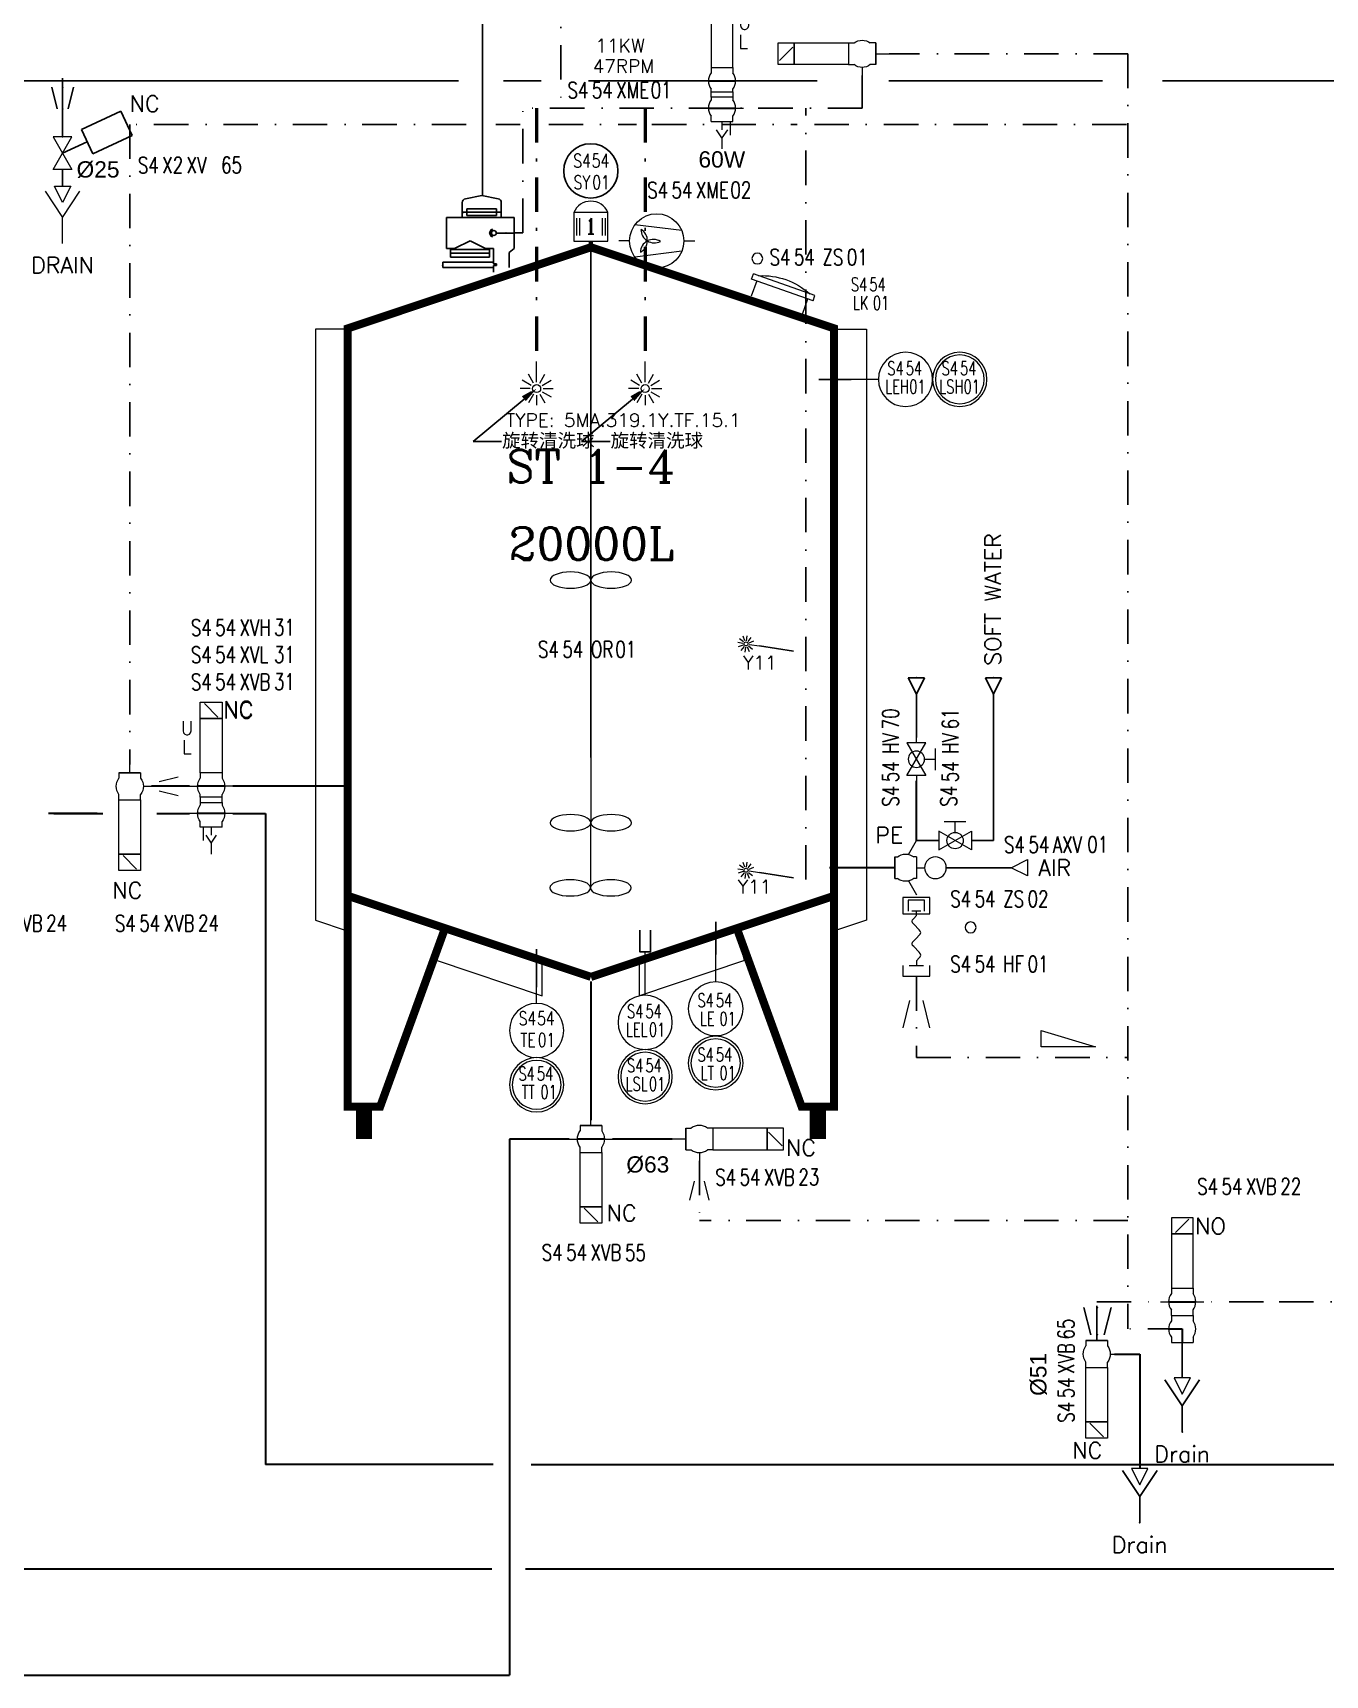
# Model space of a CAD drawing. Header units: inches. Extents: x 17763 to 19852, y 23674 to 24794.
# Drawn here: x 18535.3 to 18773.5, y 24327.7 to 24630.4 of the extents above; entities that cross this region are included whole.
import ezdxf
from ezdxf import colors
from ezdxf.entities.mleader import LeaderData, LeaderLine
from ezdxf.enums import TextEntityAlignment as Align
from ezdxf.math import Vec2, Vec3

# ---------------------------------------------------------------- set-up
doc = ezdxf.new("R2010")
doc.units = ezdxf.units.IN
doc.header["$MEASUREMENT"] = 0
doc.linetypes.add('DASHDOT2', pattern=[12.7, 6.35, -3.175, 0, -3.175])
for name, color, linetype, lineweight in [('15 Pipe Drain', 32, 'Continuous', 30), ('17 Pipe CIP', 4, 'DASHDOT2', 50), ('19 Pipe Process', 30, 'Continuous', 30), ('31 Equipment', 7, 'Continuous', 9), ('33 Instruments Labels', 7, 'Continuous', 9), ('43 TXT English', 7, 'Continuous', 9), ('44 TXT French', 7, 'Continuous', 9)]:
    doc.layers.add(name, color=color, linetype=linetype, lineweight=lineweight)
for name, color, linetype in [('CUVERIE', 7, 'Continuous'), ('DIAMETRE', 7, 'Continuous'), ('MATERIEL-DIVERS', 7, 'Continuous'), ('POMPES-PROCESS', 7, 'Continuous'), ('REPERES', 7, 'Continuous'), ('techn-data', 7, 'Continuous'), ('TEXTE', 7, 'Continuous'), ('TEXTES', 7, 'Continuous'), ('TUYAUTERIE-AIR INSTRUMENT', 3, 'Continuous'), ('TUYAUTERIE-EAU', 5, 'Continuous'), ('TUYAUTERIE-EGOUT', 32, 'Continuous'), ('TUYAUTERIE-GAZ', 3, 'Continuous'), ('TUYAUTERIE-NEP', 4, 'DASHDOT2'), ('TUYAUTERIE-VAPEUR', 6, 'Continuous'), ('TXT_FR', 7, 'Continuous'), ('VANNES', 7, 'Continuous')]:
    doc.layers.add(name, color=color, linetype=linetype)
doc.layers.get('REPERES').off()
doc.styles.add('ROMANC', font='romanc')
doc.styles.add('ROMANS', font='ROMANS.SHX')
doc.styles.add('ROMANT', font='romant')
doc.styles.get("Standard").update_dxf_attribs({"font": 'arial.ttf'})

# ---------------------------------------------------------------- blocks, each defined once
blk = doc.blocks.new('EGOUT')
at = {"color": 7}
for p, q in [((-3.2, 9.61), (0, 4.81)), ((0, 4.81), (3.2, 9.61)), ((0, 4.81), (0, 0))]:
    blk.add_line(p, q, dxfattribs=at)
at = {"color": 7, "extrusion": (0, -1, 0)}
blk.add_point((0, 0), dxfattribs=at)
at = {"layer": 'POMPES-PROCESS', "style": 'ROMANS'}
blk.add_attdef('EGOUT', text='', height=3, dxfattribs=at).set_placement((0, -4), align=Align.MIDDLE)
blk = doc.blocks.new('APV-VLV-SSEAT-SW44-4')
at = {"layer": '31 Equipment', "ltscale": 38}
for p, q in [((1.25, 20.25), (-1.25, 17.75)), ((-2, 7.5), (-2, 6.5)), ((2, 7.5), (2, 6.5)), ((-4, 5), (-2.5, 5)), ((-2, 2.5), (-2, 3.5)), ((2, 2.5), (2, 3.5)), ((-2.5, 0), (-4, 0)), ((-2, 2.5), (2, 2.5)), ((-2, 2.5), (-2, 1.5)), ((2, 2.5), (2, 1.5)), ((-2, -1.5), (-2, -2.5)), ((-2, -2.5), (2, -2.5)), ((0, -2.5), (0, -5)), ((2, -1.5), (2, -2.5))]:
    blk.add_line(p, q, dxfattribs=at)
at = {"layer": '31 Equipment', "lineweight": 30}
for p, q in [((-2.5, 5), (2.5, 5)), ((-2.5, 0), (0, 0)), ((0, 0), (0, -2.5))]:
    blk.add_line(p, q, dxfattribs=at)
at = {"layer": '31 Equipment'}
blk.add_line((2.5, 5), (4, 5), dxfattribs=at)
at = {"layer": '31 Equipment', "ltscale": 38}
for points in [[(-2, 17.5), (2, 17.5), (2, 20.5), (-2, 20.5)], [(-2, 7.5), (2, 7.5), (2, 17.5), (-2, 17.5)]]:
    blk.add_lwpolyline(points, close=True, dxfattribs=at)
for centre, start, end in [((0, 5), 143.1301, 216.8699), ((0, 5), 323.1301, 36.8699), ((0, 0), 143.1301, 216.8699), ((0, 0), 323.1301, 36.8699)]:
    blk.add_arc(centre, 2.5, start, end, dxfattribs=at)
blk = doc.blocks.new('APV-SIGN-ARW-FLOW-1')
at = {"layer": '31 Equipment'}
for p, q in [((-1.5, -1.5), (-1.5, 1.5)), ((-1.5, 1.5), (1.5, 0)), ((1.5, 0), (-1.5, -1.5))]:
    blk.add_line(p, q, dxfattribs=at)
blk = doc.blocks.new('APV-TNK-GEN-11')
at = {"layer": '31 Equipment', "color": 7}
for points, const_width in [([(-14.94, 21.58), (-21.58, 3.32), (-24.9, 3.32), (-24.9, 83), (0, 91.3), (24.9, 83), (24.9, 3.32), (21.58, 3.32), (14.94, 21.58)], 0.83), ([(-24.9, 24.9), (0, 16.6)], 0.83), ([(24.9, 24.9), (0, 16.6)], 0.83), ([(-23.24, 3.32), (-23.24, 0)], 1.66), ([(23.24, 3.32), (23.24, 0)], 1.66)]:
    blk.add_lwpolyline(points, dxfattribs=dict(at, const_width=const_width))
at = {"layer": '31 Equipment', "ltscale": 38}
blk.add_point((0, 16), dxfattribs=at)
blk = doc.blocks.new('APV-TNK-INSULAT-12')
at = {"layer": '31 Equipment', "color": 7}
for p, q in [((-24.95, 67), (-28.22, 67)), ((-28.22, 67), (-28.22, 6.51)), ((24.95, 67), (28.22, 67)), ((28.22, 67), (28.22, 6.51)), ((-28.22, 6.51), (-24.95, 5.42)), ((28.22, 6.51), (24.95, 5.42)), ((-15.74, 2.35), (-4.98, -1.24)), ((-4.98, -1.24), (-4.98, 2.26)), ((15.74, 2.35), (4.98, -1.24)), ((4.98, -1.24), (4.98, 2.26))]:
    blk.add_line(p, q, dxfattribs=at)
at = {"layer": '31 Equipment'}
for p, q in [((-24.95, 5.42), (-24.95, 67)), ((24.95, 5.42), (24.95, 67)), ((-15.74, 2.35), (-14.94, 5.58)), ((-14.94, 5.58), (-4.98, 2.26)), ((14.94, 5.58), (4.98, 2.26)), ((15.74, 2.35), (14.94, 5.58))]:
    blk.add_line(p, q, dxfattribs=at)
at = {"layer": '31 Equipment', "ltscale": 38}
blk.add_point((0, 0), dxfattribs=at)
blk = doc.blocks.new('APV-INS-M-L-LE2')
at = {"layer": '31 Equipment', "color": 7}
blk.add_line((5, 0), (13, 0), dxfattribs=at)
at = {"layer": '31 Equipment', "lineweight": 25}
blk.add_lwpolyline([(17, 1), (13, 1), (13, 0), (13, -1), (17, -1)], dxfattribs=at)
at = {"layer": '31 Equipment', "color": 7}
blk.add_circle((0, 0), 5, dxfattribs=at)
at = {"layer": '33 Instruments Labels', "style": 'ROMANS', "width": 0.8}
blk.add_attdef('LE?', text='', height=3, dxfattribs=at).set_placement((0, 0), align=Align.MIDDLE)
blk = doc.blocks.new('APV-INS-F-L-LS')
at = {"layer": '31 Equipment'}
for radius in [5, 4.5]:
    blk.add_circle((0, 0), radius, dxfattribs=at)
at = {"layer": '33 Instruments Labels', "style": 'ROMANS', "width": 0.8}
blk.add_attdef('LS?', text='', height=3, dxfattribs=at).set_placement((0, 0), align=Align.MIDDLE)
blk = doc.blocks.new('APV-INS-M-L-TE')
at = {"layer": '31 Equipment', "color": 7}
blk.add_line((0, -5), (0, -10), dxfattribs=at)
blk.add_circle((0, 0), 5, dxfattribs=at)
at = {"layer": '33 Instruments Labels', "style": 'ROMANS', "width": 0.8, "flags": 8}
blk.add_attdef('TE', text='', height=3, dxfattribs=at).set_placement((0, 0), align=Align.MIDDLE)
blk = doc.blocks.new('APV-INS-F-L-TT')
at = {"layer": '31 Equipment'}
for radius in [5, 4.5]:
    blk.add_circle((0, 0), radius, dxfattribs=at)
blk = doc.blocks.new('APV-TNK-ACC-MOT-1')
at = {"layer": '31 Equipment', "color": 7}
for p, q in [((3.15, 6.4), (-3.15, 6.4)), ((-3.15, 6.4), (-3.15, 1.15)), ((3.15, 1.15), (3.15, 6.4)), ((-2.64, 5.35), (-2.64, 2.2)), ((-2.1, 5.35), (-2.1, 2.2)), ((2.1, 5.35), (2.1, 2.2)), ((2.66, 5.35), (2.66, 2.2)), ((-3.15, 1.15), (3.15, 1.15))]:
    blk.add_line(p, q, dxfattribs=at)
blk.add_arc((0, 5.09), 3.41, 22.6199, 157.3801, dxfattribs=at)
at = {"layer": '31 Equipment', "ltscale": 38}
blk.add_point((0, 0), dxfattribs=at)
at = {"layer": '31 Equipment', "color": 7}
blk.add_trace([(-0.39, 0), (0.39, 0), (-0.39, 1.15), (0.39, 1.15)], dxfattribs=at)
at = {"layer": '31 Equipment', "style": 'ROMANT', "width": 0.8}
blk.add_text('1', height=3, dxfattribs=at).set_placement((0, 3.89), align=Align.MIDDLE)
blk = doc.blocks.new('APV-TNK-ACC-MANHOLE-1')
at = {"layer": '31 Equipment'}
for p, q in [((-6, 3), (-6, 4)), ((-6, 4), (6, 4)), ((6, 3), (6, 4)), ((-6, 3), (6, 3)), ((-5, 0), (-5, 3)), ((5, 3), (5, 0))]:
    blk.add_line(p, q, dxfattribs=at)
blk.add_arc((0, -8), 13, 67.3801, 112.6199, dxfattribs=at)
blk = doc.blocks.new('APV-INS-POS-GEN-1')
at = {"layer": '31 Equipment', "color": 5}
blk.add_circle((0, 0), 1, dxfattribs=at)
blk = doc.blocks.new('APV-FTG-CONX-QUICK-1')
at = {"layer": '31 Equipment'}
for p, q in [((-0.5, 2.5), (2.5, 2.5)), ((-0.5, -2.5), (-0.5, 2.5)), ((0, 1.5), (2, 1.5)), ((0, 0.83), (0, -0.83)), ((2, 1.5), (2, -1.5)), ((2.5, 2.5), (2.5, -2.5)), ((2.5, -2.5), (-0.5, -2.5)), ((0, -0.83), (0, -0.83)), ((2, -1.5), (0, -1.5))]:
    blk.add_line(p, q, dxfattribs=at)
blk = doc.blocks.new('APV-FTG-CONX-HOSE-1')
at = {"layer": '31 Equipment'}
for p, q in [((-4.17, 0), (-5, 0)), ((4.17, 0), (5, 0))]:
    blk.add_line(p, q, dxfattribs=at)
for points in [[(-4.17, 0), (-3.63, 0.5), (-3.42, 0.71), (-3.13, 0.79), (-2.83, 0.71), (-2.58, 0.5), (-1.54, -0.5), (-1.33, -0.71), (-1.04, -0.79), (-0.75, -0.71), (-0.5, -0.5), (0, 0)], [(0, 0), (0.54, 0.5), (0.75, 0.71), (1.04, 0.79), (1.33, 0.71), (1.58, 0.5), (2.62, -0.5), (2.83, -0.71), (3.12, -0.79), (3.42, -0.71), (3.67, -0.5), (4.17, 0)]]:
    blk.add_lwpolyline(points, dxfattribs=at)
blk = doc.blocks.new('APV-FTG-CONX-SCREWED-1')
at = {"layer": '31 Equipment'}
for p, q in [((0, 2.5), (2, 2.5)), ((0, 1.33), (0, -1.33)), ((2, 2.5), (2, -2.5)), ((0, -1.33), (0, -1.33)), ((2, -2.5), (0, -2.5))]:
    blk.add_line(p, q, dxfattribs=at)
blk = doc.blocks.new('APV-FCE-GEN-REDCON-1')
at = {"layer": '31 Equipment', "color": 7}
for p, q in [((-2.5, 2.5), (2.5, 1.25)), ((2.5, 1.25), (2.5, 1.25)), ((2.5, -1.25), (-2.5, -2.5))]:
    blk.add_line(p, q, dxfattribs=at)
blk = doc.blocks.new('APV-SIGN-FLOW-SLOPE-1')
at = {"layer": '31 Equipment'}
blk.add_lwpolyline([(-5, 2), (5, 2), (5, 5), (-5, 2)], dxfattribs=at)
at = {"layer": '31 Equipment', "style": 'ROMANS'}
blk.add_attdef('%', text='', height=2, rotation=16.6992, dxfattribs=at).set_placement((-0.64, 4.87), align=Align.MIDDLE)
blk = doc.blocks.new('SPB')
at = {"color": 7}
for p, q in [((0, -6), (0, 0)), ((-2.598, -9), (-1.302, -8.25)), ((-2.124, -9.624), (-1.062, -8.562)), ((-1.5, -10.098), (-0.75, -8.802)), ((-0.774, -10.398), (-0.39, -8.952)), ((0, -10.5), (0, -9)), ((0.774, -10.398), (0.39, -8.952)), ((1.5, -10.098), (0.75, -8.802)), ((2.124, -9.624), (1.062, -8.562)), ((2.598, -9), (1.302, -8.25))]:
    blk.add_line(p, q, dxfattribs=at)
blk.add_circle((0, -7.5), 1.5, dxfattribs=at)
at = {"color": 7, "extrusion": (0, 1, 0)}
blk.add_point((0, 0), dxfattribs=at)
blk = doc.blocks.new('GOAVEC')
at = {"layer": 'MATERIEL-DIVERS'}
for p, q in [((0, 8.4), (0, 10.68)), ((0.48, 11.27), (3, 11.77)), ((3, 11.77), (5.52, 11.27)), ((6, 10.68), (6, 8.4)), ((-2, 8.4), (8.4, 8.4)), ((-2, 3.6), (-2, 8.4)), ((0, 9.21), (6, 9.21)), ((5.28, 9.71), (0.72, 9.71)), ((0.72, 9.71), (0.72, 8.7)), ((0.72, 8.7), (5.28, 8.7)), ((5.28, 8.7), (5.28, 9.71)), ((8.4, 8.4), (8.4, 3.6)), ((-0.74, 6), (-2.03, 6)), ((-1.2, 3), (-2, 3.6)), ((-1.2, 0.7), (-1.2, 3)), ((2.26, 3.6), (1.2, 3.6)), ((1.2, 3.6), (1.2, 1.27)), ((1.8, 3.49), (1.8, 2.29)), ((7.8, 3.49), (1.8, 3.49)), ((1.8, 2.89), (7.8, 2.89)), ((4.8, 4.8), (2.53, 3.66)), ((7.07, 3.66), (4.8, 4.8)), ((8.4, 3.6), (7.34, 3.6)), ((7.8, 2.29), (7.8, 3.49)), ((0.76, 1.27), (0.76, 1.01)), ((1.2, 1.27), (0.76, 1.27)), ((0.76, 1.01), (1.2, 1.01)), ((9, 1.52), (1.19, 1.52)), ((1.19, 1.01), (1.19, 0.72)), ((1.19, 0.72), (9, 0.72)), ((1.2, 1.01), (1.2, 0)), ((1.8, 2.29), (7.8, 2.29)), ((9, 0.72), (9, 1.52))]:
    blk.add_line(p, q, dxfattribs=at)
for centre, start, end in [((0.6, 10.68), 101.3099, 180), ((5.4, 10.68), 0, 78.6901), ((2.26, 4.2), 270, 296.5651), ((7.34, 4.2), 243.4349, 270)]:
    blk.add_arc(centre, 0.6, start, end, dxfattribs=at)
at = {"layer": 'MATERIEL-DIVERS', "color": 7, "extrusion": (1, 0, 0)}
for p in [(6, 9), (9, 1)]:
    blk.add_point(p, dxfattribs=at)
at = {"layer": 'MATERIEL-DIVERS', "color": 2}
for p in [(6, 9), (-2, 6), (9, 1)]:
    blk.add_point(p, dxfattribs=at)
at = {"layer": 'MATERIEL-DIVERS', "color": 7, "extrusion": (-1, 0, 0)}
blk.add_point((-2, 6), dxfattribs=at)
at = {"layer": 'MATERIEL-DIVERS', "xscale": 0.2499010929244832, "yscale": 0.2499010929244832, "zscale": 0.2499010929244832, "rotation": 90}
blk.add_blockref('SPB', (-0.74, 6), dxfattribs=at)
blk = doc.blocks.new('INSTR-M-L-SY')
at = {"layer": 'MATERIEL-DIVERS', "color": 7}
blk.add_circle((0, 0), 5, dxfattribs=at)
blk = doc.blocks.new('APV-VLV-SSEAT-SW42-3')
at = {"layer": '31 Equipment', "ltscale": 38}
for p, q in [((1.25, 15.25), (-1.25, 12.75)), ((-2, 2.5), (-2, 1.5)), ((2, 2.5), (2, 1.5)), ((-2, -2.5), (-2, -1.5)), ((2, -2.5), (-2, -2.5)), ((-2, -2.5), (2, -2.5)), ((0, -2.5), (0, -5)), ((2, -2.5), (2, -1.5))]:
    blk.add_line(p, q, dxfattribs=at)
at = {"layer": '31 Equipment'}
for p, q in [((-4, 0), (-2.5, 0)), ((2.5, 0), (4, 0))]:
    blk.add_line(p, q, dxfattribs=at)
at = {"layer": '31 Equipment', "lineweight": 30}
blk.add_line((2.5, 0), (-2.5, 0), dxfattribs=at)
at = {"layer": '31 Equipment', "ltscale": 38}
for points in [[(-2, 12.5), (2, 12.5), (2, 15.5), (-2, 15.5)], [(-2, 2.5), (2, 2.5), (2, 12.5), (-2, 12.5)]]:
    blk.add_lwpolyline(points, close=True, dxfattribs=at)
for start, end in [(143.1301, 216.8699), (323.1301, 36.8699)]:
    blk.add_arc((0, 0), 2.5, start, end, dxfattribs=at)
blk = doc.blocks.new('APV-VLV-SSEAT-SW41-3')
at = {"layer": '31 Equipment', "ltscale": 38}
for p, q in [((1.25, 15.25), (-1.25, 12.75)), ((-2, 2.5), (-2, 1.5)), ((2, 2.5), (2, 1.5)), ((2.5, 0), (4, 0)), ((-2, -2.5), (-2, -1.5)), ((2, -2.5), (-2, -2.5)), ((-2, -2.5), (2, -2.5)), ((0, -2.5), (0, -5)), ((2, -2.5), (2, -1.5))]:
    blk.add_line(p, q, dxfattribs=at)
for points in [[(-2, 12.5), (2, 12.5), (2, 15.5), (-2, 15.5)], [(-2, 2.5), (2, 2.5), (2, 12.5), (-2, 12.5)]]:
    blk.add_lwpolyline(points, close=True, dxfattribs=at)
for start, end in [(143.1301, 216.8699), (323.1301, 36.8699)]:
    blk.add_arc((0, 0), 2.5, start, end, dxfattribs=at)
blk = doc.blocks.new('APV-VLV-SAMPL-PRD20-2')
at = {"layer": '31 Equipment', "ltscale": 38}
for p, q in [((-2.54, 2.44), (-4, 5)), ((-4, 0), (-5.5, 0)), ((-4, 2), (-3.5, 2)), ((-4, 2), (-4, -2)), ((0, 2), (-0.5, 2)), ((0, 2), (0, -2)), ((0, -2), (0, 2)), ((-4, -2), (-3.5, -2)), ((-2.54, -2.44), (-4, -5)), ((0, -2), (-0.5, -2))]:
    blk.add_line(p, q, dxfattribs=at)
at = {"layer": '31 Equipment'}
blk.add_circle((-7.5, 0), 2, dxfattribs=at)
at = {"layer": '31 Equipment', "ltscale": 38}
for start, end in [(53.1301, 126.8699), (233.1301, 306.8699)]:
    blk.add_arc((-2, 0), 2.5, start, end, dxfattribs=at)
blk = doc.blocks.new('FLE23-A')
at = {"color": 7}
for p, q in [((0, 1.5), (-3, 0)), ((-3, 0), (0, -1.5)), ((0, -1.5), (0, 1.5))]:
    blk.add_line(p, q, dxfattribs=at)
at = {"layer": 'MATERIEL-DIVERS', "color": 7, "extrusion": (-1, 0, 0)}
blk.add_point((-3, 0), dxfattribs=at)
at = {"layer": 'MATERIEL-DIVERS', "color": 2}
for p in [(-3, 0), (0, 0)]:
    blk.add_point(p, dxfattribs=at)
at = {"layer": 'MATERIEL-DIVERS', "color": 7, "extrusion": (1, 0, 0)}
blk.add_point((0, 0), dxfattribs=at)
blk = doc.blocks.new('APV-VLVM-BALL-KHV+MF-1')
at = {"layer": '31 Equipment'}
for p, q in [((-2, 3.5), (2, 3.5)), ((0, 1.5), (0, 3.5)), ((-3, 1.734), (-3, -1.734)), ((-3, -1.734), (3, 1.734)), ((3, -1.734), (-3, 1.734)), ((3, 1.734), (3, -1.734))]:
    blk.add_line(p, q, dxfattribs=at)
at = {"layer": '31 Equipment', "ltscale": 38}
for p, q in [((-3, 0), (-4, 0)), ((3, 0), (4, 0))]:
    blk.add_line(p, q, dxfattribs=at)
at = {"layer": '31 Equipment'}
blk.add_circle((0, 0), 1.5, dxfattribs=at)
blk = doc.blocks.new('APV-VLV-DSEAT-DA34-3')
at = {"layer": '31 Equipment', "ltscale": 38}
for p, q in [((1.25, 20.25), (-1.25, 17.75)), ((-2, 7.5), (-2, 6.5)), ((2, 7.5), (2, 6.5)), ((-4, 5), (-2.5, 5)), ((-2, 3), (-2, 3.5)), ((2, 3), (2, 3.5)), ((4, 5), (2.5, 5)), ((-2, 2), (-2, 1.5)), ((2, 2), (2, 1.5)), ((-4, 0), (-2.5, 0)), ((-2, -2.5), (-2, -1.5)), ((-2, -2.5), (2, -2.5)), ((0, -2.5), (0, -4)), ((1.5, -2.5), (1.5, -5)), ((2, -2.5), (2, -1.5)), ((2.5, 0), (4, 0)), ((0, -5.5), (-1, -4)), ((1, -4), (0, -5.5)), ((0, -5.5), (0, -7.5))]:
    blk.add_line(p, q, dxfattribs=at)
at = {"layer": '31 Equipment', "lineweight": 30}
for p, q in [((-2.5, 5), (2.5, 5)), ((-2.5, 0), (2.5, 0))]:
    blk.add_line(p, q, dxfattribs=at)
at = {"layer": '31 Equipment', "ltscale": 38}
for points in [[(-2, 17.5), (2, 17.5), (2, 20.5), (-2, 20.5)], [(-2, 7.5), (2, 7.5), (2, 17.5), (-2, 17.5)], [(-2, 3), (2, 3), (2, 2), (-2, 2)]]:
    blk.add_lwpolyline(points, close=True, dxfattribs=at)
for centre, start, end in [((0, 5), 143.1301, 216.8699), ((0, 5), 323.1301, 36.8699), ((0, 0), 143.1301, 216.8699), ((0, 0), 323.1301, 36.8699)]:
    blk.add_arc(centre, 2.5, start, end, dxfattribs=at)
at = {"layer": '31 Equipment', "style": 'ROMANS', "flags": 8}
for tag, p in [('U', (3, 14.5)), ('L', (3, 11))]:
    blk.add_attdef(tag, p, '', height=2.5, dxfattribs=at)
blk = doc.blocks.new('APV-TNK-ACC-SPRAYBALL-1')
at = {"layer": '31 Equipment'}
for p, q in [((0, -3.81), (0, 0)), ((-0.6, -3.97), (-1.53, -2.35)), ((0.6, -3.97), (1.53, -2.35)), ((-1.19, -5), (-3.05, -5)), ((-1.03, -4.4), (-2.65, -3.47)), ((-1.03, -5.6), (-2.65, -6.53)), ((-0.6, -6.03), (-1.53, -7.65)), ((0.6, -6.03), (1.53, -7.65)), ((1.03, -4.4), (2.65, -3.47)), ((1.03, -5.6), (2.65, -6.53)), ((1.19, -5), (3.05, -5)), ((0, -6.19), (0, -8.05))]:
    blk.add_line(p, q, dxfattribs=at)
blk.add_circle((0, -5), 0.738, dxfattribs=at)
blk = doc.blocks.new('APV-TNK-ACC-AGIT-1')
at = {"layer": '31 Equipment'}
blk.add_line((0, 0), (0, -8), dxfattribs=at)
for centre in [(-2.5, -8), (2.5, -8)]:
    blk.add_ellipse(centre, major_axis=(-2.5, 0), ratio=0.4, dxfattribs=at)
blk = doc.blocks.new('APV-INS-M-L-LE1')
at = {"layer": '31 Equipment', "color": 7}
blk.add_line((0, -5), (0, -10), dxfattribs=at)
blk.add_circle((0, 0), 5, dxfattribs=at)
blk = doc.blocks.new('APV-INS-F-L-LT')
at = {"layer": '31 Equipment'}
for radius in [5, 4.5]:
    blk.add_circle((0, 0), radius, dxfattribs=at)
blk = doc.blocks.new('REPNORM1')
at = {"layer": 'TEXTES', "style": 'ROMANS', "width": 0.75}
for tag, p in [('ZONE', (-9.75, -1.25)), ('SOUSZONE', (-5.25, -1.25)), ('ELEMENT', (-0.75, -1.25)), ('NUM', (5.59, -1.22))]:
    blk.add_attdef(tag, p, '', height=3, dxfattribs=at)
blk = doc.blocks.new('REPNORM')
at = {"layer": 'TEXTES', "style": 'ROMANS', "width": 0.75}
for tag, p in [('ZONE', (-9.75, -1.25)), ('SOUSZONE', (-5.25, -1.25)), ('ELEMENT', (0, -1.25)), ('NUM', (4.5, -1.25))]:
    blk.add_attdef(tag, p, '', height=3, dxfattribs=at)
blk = doc.blocks.new('REPINS2')
at = {"layer": 'TEXTES', "style": 'ROMANS', "width": 0.7}
for tag, p in [('ZONE', (-3.35, 0.8)), ('SOUSZONE', (0.05, 0.8)), ('NUM', (0.7, -2.6))]:
    blk.add_attdef(tag, p, '', height=2.5, dxfattribs=at)
blk.add_attdef('ELEMENT', text='', height=2.5, dxfattribs=at).set_placement((-1.56, -2.59), align=Align.CENTER)
blk = doc.blocks.new('REPINS')
at = {"layer": 'TEXTES', "style": 'ROMANS', "width": 0.75}
for tag, p in [('ZONE', (-3.3, 1)), ('SOUSZONE', (0.1, 1)), ('NUM', (0.2, -3))]:
    blk.add_attdef(tag, p, '', height=2.5, dxfattribs=at)
blk.add_attdef('ELEMENT', text='', height=2.5, dxfattribs=at).set_placement((-0.2, -3), align=Align.RIGHT)
blk = doc.blocks.new('APV-PMP-GEN-FAN-1')
at = {"layer": '31 Equipment', "ltscale": 38}
for p, q in [((-5, 0), (-7, 0)), ((5, 0), (7, 0))]:
    blk.add_line(p, q, dxfattribs=at)
at = {"layer": '31 Equipment', "color": 7}
for p, q in [((4.62, 1.91), (-4.01, 2.99)), ((-3.44, 2.92), (-3.44, 2.92)), ((-4.03, -2.96), (4.65, -1.85))]:
    blk.add_line(p, q, dxfattribs=at)
blk.add_circle((0, 0), 5, dxfattribs=at)
for centre, radius, start, end in [((-4.14, 0.04), 2.42, 297.7105, 59.0333), ((-0.6, -2.14), 2.41, 57.3705, 179.0726), ((-0.42, 2.11), 2.48, 179.801, 296.7761)]:
    blk.add_arc(centre, radius, start, end, dxfattribs=at)
blk = doc.blocks.new('CR')
at = {"color": 7}
for p, q in [((-2.5, 2.5), (2.5, 1.25)), ((2.5, 1.25), (2.5, 1.25)), ((2.5, -1.25), (-2.5, -2.5))]:
    blk.add_line(p, q, dxfattribs=at)
at = {"color": 7, "extrusion": (-1, 0, 0)}
blk.add_point((-2.5, 0), dxfattribs=at)
at = {"color": 7, "extrusion": (1, 0, 0)}
blk.add_point((2.5, 0), dxfattribs=at)
blk = doc.blocks.new('APV-FTG-GEN-DRAIN-1')
at = {"layer": '31 Equipment'}
for p, q in [((-3.2, 9.61), (0, 4.81)), ((0, 4.81), (3.2, 9.61)), ((0, 0), (0, 4.81))]:
    blk.add_line(p, q, dxfattribs=at)
at = {"layer": '43 TXT English', "style": 'ROMANS'}
blk.add_attdef('DRAIN', text='', height=3, dxfattribs=at).set_placement((0, -4), align=Align.MIDDLE)
at = {"layer": '44 TXT French', "style": 'ROMANS'}
blk.add_attdef('EGOUT', text='', height=3, dxfattribs=at).set_placement((0, -4), align=Align.MIDDLE)
blk = doc.blocks.new('VANNE SIEGE INCLINE')
at = {"color": 7}
for p, q in [((-3, 1.73), (-3, -1.73)), ((-3, -1.73), (3, 1.73)), ((3, -1.73), (-3, 1.73)), ((3, 1.73), (3, -1.73))]:
    blk.add_line(p, q, dxfattribs=at)
at = {"color": 7, "extrusion": (-1, 0, 0)}
blk.add_point((-3, 0), dxfattribs=at)
at = {"color": 7, "extrusion": (1, 0, 0)}
blk.add_point((3, 0), dxfattribs=at)
at = {"layer": 'VANNES'}
for p, q in [((3.23, 12.84), (-0.15, 5.59)), ((7.76, 10.73), (3.23, 12.84)), ((4.38, 3.47), (7.76, 10.73)), ((-0.15, 5.59), (4.38, 3.47)), ((0, 0), (2.11, 4.53))]:
    blk.add_line(p, q, dxfattribs=at)

msp = doc.modelspace()

# ---------------------------------------------------------------- linework, layer by layer
at = {"layer": '15 Pipe Drain'}
for p, q in [((18734.63, 24386.9), (18739.3, 24386.9)), ((18739.3, 24386.9), (18739.3, 24365.81))]:
    msp.add_line(p, q, dxfattribs=at)
at = {"layer": '17 Pipe CIP'}
for p, q in [((18628.13, 24616.52), (18628.13, 24569.82)), ((18648.13, 24616.52), (18648.13, 24569.82))]:
    msp.add_line(p, q, dxfattribs=at)
at = {"layer": '19 Pipe Process'}
for p, q in [((18698.13, 24481.52), (18698.13, 24492.52)), ((18564.13, 24491.52), (18557.13, 24491.52)), ((18593.13, 24491.52), (18572.13, 24491.52)), ((18547.13, 24486.52), (18538.13, 24486.52)), ((18539.13, 24486.52), (18548.13, 24486.52)), ((18558.13, 24486.52), (18564.13, 24486.52)), ((18572.13, 24486.52), (18578.13, 24486.52)), ((18578.13, 24486.52), (18578.13, 24366.52)), ((18694.13, 24476.52), (18682.13, 24476.52)), ((18638.13, 24455.52), (18638.13, 24430.02)), ((18623.13, 24426.52), (18623.13, 24327.71)), ((18634.13, 24426.52), (18623.13, 24426.52)), ((18653.13, 24426.52), (18642.13, 24426.52)), ((18620.13, 24366.52), (18578.13, 24366.52)), ((18627.13, 24366.52), (18909.71, 24366.52)), ((18619.87, 24347.24), (18466.08, 24347.24)), ((18909.81, 24347.24), (18626.06, 24347.24)), ((18283.32, 24327.71), (18623.13, 24327.71))]:
    msp.add_line(p, q, dxfattribs=at)
at = {"layer": 'CUVERIE'}
for p, q in [((18686.13, 24566.52), (18680.13, 24566.52)), ((18661.13, 24460.52), (18661.13, 24466.52)), ((18628.13, 24454.52), (18628.13, 24461.52))]:
    msp.add_line(p, q, dxfattribs=at)
at = {"layer": 'MATERIEL-DIVERS'}
msp.add_line((18638.11, 24496.81), (18638.13, 24590.86), dxfattribs=at)
at = {"layer": 'TUYAUTERIE-AIR INSTRUMENT'}
msp.add_line((18703.63, 24476.52), (18715.63, 24476.52), dxfattribs=at)
at = {"layer": 'TUYAUTERIE-EAU'}
for p, q in [((18471.01, 24621.52), (18613.73, 24621.52)), ((18540.74, 24611.14), (18540.74, 24622.02)), ((18622.02, 24621.52), (18628.96, 24621.52)), ((18637.7, 24621.52), (18679.83, 24621.52)), ((18693.05, 24621.52), (18732.46, 24621.52)), ((18743.5, 24621.52), (18791.28, 24621.52)), ((18712.34, 24500.52), (18712.34, 24508.52)), ((18712.34, 24481.52), (18712.34, 24500.52)), ((18698.13, 24481.52), (18702.27, 24481.52)), ((18708.2, 24481.52), (18712.34, 24481.52))]:
    msp.add_line(p, q, dxfattribs=at)
at = {"layer": 'TUYAUTERIE-EGOUT'}
for p, q in [((18540.74, 24605.14), (18540.74, 24602.14)), ((18747.13, 24382.52), (18747.13, 24389.02))]:
    msp.add_line(p, q, dxfattribs=at)
at = {"layer": 'TUYAUTERIE-GAZ'}
msp.add_line((18618.13, 24600.52), (18618.13, 24672.52), dxfattribs=at)
msp.add_line((18618.13, 24600.52), (18618.13, 24672.52), dxfattribs=at)
msp.add_line((18618.13, 24600.52), (18618.13, 24672.52), dxfattribs=at)
at = {"layer": 'TUYAUTERIE-NEP'}
for p, q in [((18632.59, 24666.52), (18632.59, 24616.52)), ((18737.13, 24626.52), (18693.13, 24626.52)), ((18737.13, 24626.52), (18737.13, 24391.52)), ((18688.13, 24622.52), (18688.13, 24616.52)), ((18688.13, 24616.52), (18625.58, 24616.52)), ((18625.58, 24593.52), (18625.58, 24616.52)), ((18677.76, 24474.33), (18677.76, 24616.52)), ((18615.13, 24613.52), (18553.13, 24613.52)), ((18553.13, 24613.52), (18553.13, 24495.52)), ((18620.58, 24613.52), (18625.12, 24613.52)), ((18630.35, 24613.52), (18646.52, 24613.52)), ((18649.39, 24613.52), (18676.18, 24613.52)), ((18679.34, 24613.52), (18737.13, 24613.52)), ((18624.13, 24593.52), (18625.58, 24593.52)), ((18669.2, 24517.39), (18677.76, 24516.06)), ((18669.2, 24475.66), (18677.76, 24474.33)), ((18698.13, 24456.52), (18698.13, 24441.52)), ((18698.13, 24441.52), (18737, 24441.52)), ((18658.13, 24422.52), (18658.13, 24411.52)), ((18737.13, 24411.52), (18658.13, 24411.52)), ((18731.38, 24396.52), (18744.14, 24396.52)), ((18731.38, 24389.4), (18731.38, 24396.52)), ((18762.13, 24396.52), (18751.13, 24396.52)), ((18784.13, 24396.52), (18762.13, 24396.52)), ((18747.13, 24391.52), (18737.13, 24391.52))]:
    msp.add_line(p, q, dxfattribs=at)
at = {"layer": 'TUYAUTERIE-VAPEUR'}
msp.add_line((18698.13, 24500.52), (18698.13, 24508.52), dxfattribs=at)

# ---------------------------------------------------------------- block references
at = {"layer": '17 Pipe CIP', "xscale": 0.5, "yscale": 0.5, "rotation": 261.1709262954927}
for p in [(18669.2, 24517.39), (18669.2, 24475.66)]:
    msp.add_blockref('APV-TNK-ACC-SPRAYBALL-1', p, dxfattribs=at)
at = {"layer": '31 Equipment', "xscale": -1, "rotation": 270}
msp.add_blockref('VANNE SIEGE INCLINE', (18540.74, 24608.21), dxfattribs=at)
at = {"layer": '31 Equipment'}
for p in [(18628.13, 24569.82), (18648.13, 24569.82)]:
    msp.add_blockref('APV-TNK-ACC-SPRAYBALL-1', p, dxfattribs=at)
at = {"layer": '33 Instruments Labels', "xscale": -1}
for name, p in [('APV-INS-POS-GEN-1', (18668.81, 24588.79)), ('APV-INS-F-L-LS', (18706.13, 24566.52)), ('APV-INS-POS-GEN-1', (18708.13, 24465.52)), ('APV-INS-F-L-TT', (18628.13, 24436.52))]:
    msp.add_blockref(name, p, dxfattribs=at)
for name, p, rotation in [('APV-INS-M-L-LE1', (18696.13, 24566.52), 270), ('APV-INS-M-L-LE2', (18648.13, 24448.02), 270), ('APV-INS-M-L-TE', (18628.13, 24446.52), 180), ('APV-INS-F-L-LS', (18648.13, 24438.02), 90)]:
    msp.add_blockref(name, p, dxfattribs=dict(at, rotation=rotation))
at = {"layer": '33 Instruments Labels', "xscale": -1.5, "yscale": 1.5, "zscale": 1.5}
for p in [(18638.11, 24541.52), (18638.11, 24496.81), (18638.06, 24484.81)]:
    msp.add_blockref('APV-TNK-ACC-AGIT-1', p, dxfattribs=at)
at = {"layer": '33 Instruments Labels', "rotation": 180}
msp.add_blockref('APV-INS-M-L-LE1', (18661.13, 24450.52), dxfattribs=at)
at = {"layer": '33 Instruments Labels'}
msp.add_blockref('APV-INS-F-L-LT', (18661.13, 24440.52), dxfattribs=at)
at = {"layer": 'CUVERIE'}
for name, p, xscale, yscale, zscale in [('GOAVEC', (18621.61, 24586.29), -1.199999999999999, 1.199999999999999, 1.199999999999999), ('APV-TNK-GEN-11', (18638.13, 24426.52), -1.8, 1.8, 1.8), ('APV-TNK-INSULAT-12', (18638.13, 24455.16), -1.8, 1.8, 1.8)]:
    msp.add_blockref(name, p, dxfattribs=dict(at, xscale=xscale, yscale=yscale, zscale=zscale))
msp.add_blockref('APV-TNK-ACC-MOT-1', (18638.13, 24590.86), dxfattribs=at)
at = {"layer": 'CUVERIE', "xscale": -1, "rotation": 340.6180997303045}
msp.add_blockref('APV-TNK-ACC-MANHOLE-1', (18672.42, 24580.18), dxfattribs=at)
at = {"layer": 'MATERIEL-DIVERS'}
for name, p, xscale, yscale, zscale, rotation in [('CR', (18540.74, 24618.36), 0.8, 0.8, 0.8, 270), ('APV-FCE-GEN-REDCON-1', (18560.29, 24491.52), 0.7, 0.7, 0.7, 180), ('APV-FCE-GEN-REDCON-1', (18658.13, 24417.02), 0.7, 0.7, 0.7, 90)]:
    msp.add_blockref(name, p, dxfattribs=dict(at, xscale=xscale, yscale=yscale, zscale=zscale, rotation=rotation))
ref = msp.add_blockref('APV-FTG-GEN-DRAIN-1', (18540.74, 24591.57), dxfattribs=at)
ref.add_attrib('DRAIN', 'DRAIN', dxfattribs={"layer": '43 TXT English', "height": 3, "style": 'ROMANS'}).set_placement((18540.74, 24587.57), align=Align.MIDDLE)
at = {"layer": 'MATERIEL-DIVERS', "rotation": 270}
for name, p in [('APV-SIGN-ARW-FLOW-1', (18540.74, 24600.64)), ('CR', (18731.51, 24392.95))]:
    msp.add_blockref(name, p, dxfattribs=at)
at = {"layer": 'MATERIEL-DIVERS'}
msp.add_blockref('APV-PMP-GEN-FAN-1', (18650.26, 24592.04), dxfattribs=at)
at = {"layer": 'MATERIEL-DIVERS', "xscale": -1}
for name, p, rotation in [('FLE23-A', (18698.13, 24511.52), 270), ('FLE23-A', (18712.34, 24511.52), 270), ('APV-FTG-CONX-QUICK-1', (18698.13, 24468.52), 270), ('APV-FTG-CONX-HOSE-1', (18698.13, 24463.52), 270), ('APV-FTG-CONX-SCREWED-1', (18698.13, 24458.52), 90), ('APV-FCE-GEN-REDCON-1', (18698.13, 24449.52), 270), ('APV-SIGN-ARW-FLOW-1', (18747.13, 24381.02), 90), ('APV-SIGN-ARW-FLOW-1', (18739.3, 24364.31), 90)]:
    msp.add_blockref(name, p, dxfattribs=dict(at, rotation=rotation))
msp.add_blockref('APV-SIGN-FLOW-SLOPE-1', (18726.13, 24441.52), dxfattribs=at)
at = {"layer": 'MATERIEL-DIVERS'}
ref = msp.add_blockref('EGOUT', (18747.13, 24372.52), dxfattribs=dict(at, xscale=-1))
ref.add_attrib('EGOUT', 'Drain', dxfattribs={"layer": 'POMPES-PROCESS', "height": 3, "style": 'ROMANS'}).set_placement((18747.13, 24368.52), align=Align.MIDDLE)
ref = msp.add_blockref('EGOUT', (18739.3, 24355.81), dxfattribs=dict(at, xscale=-1))
ref.add_attrib('EGOUT', 'Drain', dxfattribs={"layer": 'POMPES-PROCESS', "height": 3, "style": 'ROMANS'}).set_placement((18739.3, 24351.81), align=Align.MIDDLE)
at = {"layer": 'REPERES'}
for name, p, values in [('REPNORM1', (18643.56, 24619.57), {'ZONE': 'S4', 'SOUSZONE': '54', 'ELEMENT': 'XME', 'NUM': '01'}), ('REPNORM1', (18564.37, 24605.75), {'ZONE': 'S4', 'SOUSZONE': 'X2', 'ELEMENT': 'XV', 'NUM': '65'}), ('REPINS', (18638.19, 24604.58), {'ZONE': 'S4', 'SOUSZONE': '54', 'ELEMENT': 'SY', 'NUM': '01'}), ('REPNORM1', (18658.25, 24601.14), {'ZONE': 'S4', 'SOUSZONE': '54', 'ELEMENT': 'XME', 'NUM': '02'}), ('REPNORM', (18680.81, 24588.79), {'ZONE': 'S4', 'SOUSZONE': '54', 'ELEMENT': 'ZS', 'NUM': '01'}), ('REPINS2', (18689.41, 24581.96), {'ZONE': 'S4', 'SOUSZONE': '54', 'NUM': '01', 'ELEMENT': 'LK'}), ('REPINS2', (18696.13, 24566.52), {'ZONE': 'S4', 'SOUSZONE': '54', 'NUM': '01', 'ELEMENT': 'LEH'}), ('REPINS2', (18706.13, 24566.52), {'ZONE': 'S4', 'SOUSZONE': '54', 'NUM': '01', 'ELEMENT': 'LSH'}), ('REPNORM1', (18574.13, 24520.52), {'ZONE': 'S4', 'SOUSZONE': '54', 'ELEMENT': 'XVH', 'NUM': '31'}), ('REPNORM1', (18574.13, 24515.52), {'ZONE': 'S4', 'SOUSZONE': '54', 'ELEMENT': 'XVL', 'NUM': '31'}), ('REPNORM', (18638.13, 24516.52), {'ZONE': 'S4', 'SOUSZONE': '54', 'ELEMENT': 'OR', 'NUM': '01'}), ('REPNORM1', (18574.13, 24510.52), {'ZONE': 'S4', 'SOUSZONE': '54', 'ELEMENT': 'XVB', 'NUM': '31'}), ('REPNORM1', (18724.04, 24480.52), {'ZONE': 'S4', 'SOUSZONE': '54', 'ELEMENT': 'AXV', 'NUM': '01'}), ('REPNORM', (18714.13, 24470.52), {'ZONE': 'S4', 'SOUSZONE': '54', 'ELEMENT': 'ZS', 'NUM': '02'}), ('REPNORM1', (18532.13, 24466.02), {'ZONE': 'S4', 'SOUSZONE': '53', 'ELEMENT': 'XVB', 'NUM': '24'}), ('REPNORM1', (18560.13, 24466.02), {'ZONE': 'S4', 'SOUSZONE': '54', 'ELEMENT': 'XVB', 'NUM': '24'}), ('REPNORM', (18714.13, 24458.52), {'ZONE': 'S4', 'SOUSZONE': '54', 'ELEMENT': 'HF', 'NUM': '01'}), ('REPINS2', (18661.13, 24450.02), {'ZONE': 'S4', 'SOUSZONE': '54', 'NUM': '01', 'ELEMENT': 'LE'}), ('REPINS', (18628.13, 24446.52), {'ZONE': 'S4', 'SOUSZONE': '54', 'ELEMENT': 'TE', 'NUM': '01'}), ('REPINS2', (18648.13, 24448.02), {'ZONE': 'S4', 'SOUSZONE': '54', 'NUM': '01', 'ELEMENT': 'LEL'}), ('REPINS2', (18648.13, 24438.02), {'ZONE': 'S4', 'SOUSZONE': '54', 'NUM': '01', 'ELEMENT': 'LSL'}), ('REPINS2', (18661.13, 24440.02), {'ZONE': 'S4', 'SOUSZONE': '54', 'NUM': '01', 'ELEMENT': 'LT'}), ('REPINS2', (18628.13, 24436.52), {'ZONE': 'S4', 'SOUSZONE': '54', 'NUM': '01', 'ELEMENT': 'TT'}), ('REPNORM1', (18670.79, 24419.23), {'ZONE': 'S4', 'SOUSZONE': '54', 'ELEMENT': 'XVB', 'NUM': '23'}), ('REPNORM1', (18759.63, 24417.52), {'ZONE': 'S4', 'SOUSZONE': '54', 'ELEMENT': 'XVB', 'NUM': '22'})]:
    msp.add_blockref(name, p, dxfattribs=at).add_auto_attribs(values)
msp.add_blockref('INSTR-M-L-SY', (18638.11, 24604.94), dxfattribs=at)
msp.add_blockref('INSTR-M-L-SY', (18638.11, 24604.94), dxfattribs=at)
at = {"layer": 'REPERES', "xscale": -1}
msp.add_blockref('INSTR-M-L-SY', (18638.11, 24604.94), dxfattribs=at)
at = {"layer": 'REPERES'}
ref = msp.add_blockref('REPNORM', (18693.13, 24497.52), dxfattribs=dict(at, xscale=-1, rotation=270))
ref.add_attrib('ZONE', 'S4', (18694.88, 24487.77), dxfattribs={"layer": 'TEXTES', "height": 3, "rotation": 90, "style": 'ROMANS', "width": 0.75})
ref.add_attrib('SOUSZONE', '54', (18694.88, 24492.27), dxfattribs={"layer": 'TEXTES', "height": 3, "rotation": 90, "style": 'ROMANS', "width": 0.75})
ref.add_attrib('ELEMENT', 'HV', (18694.88, 24497.52), dxfattribs={"layer": 'TEXTES', "height": 3, "rotation": 90, "style": 'ROMANS', "width": 0.75})
ref.add_attrib('NUM', '70', (18694.88, 24502.02), dxfattribs={"layer": 'TEXTES', "height": 3, "rotation": 90, "style": 'ROMANS', "width": 0.75})
ref = msp.add_blockref('REPNORM', (18704.13, 24497.52), dxfattribs=dict(at, xscale=-1, rotation=270))
ref.add_attrib('ZONE', 'S4', (18705.59, 24487.77), dxfattribs={"layer": 'TEXTES', "height": 3, "rotation": 90, "style": 'ROMANS', "width": 0.75})
ref.add_attrib('SOUSZONE', '54', (18705.88, 24492.27), dxfattribs={"layer": 'TEXTES', "height": 3, "rotation": 90, "style": 'ROMANS', "width": 0.75})
ref.add_attrib('ELEMENT', 'HV', (18705.88, 24497.52), dxfattribs={"layer": 'TEXTES', "height": 3, "rotation": 90, "style": 'ROMANS', "width": 0.75})
ref.add_attrib('NUM', '61', (18705.88, 24502.02), dxfattribs={"layer": 'TEXTES', "height": 3, "rotation": 90, "style": 'ROMANS', "width": 0.75})
ref = msp.add_blockref('REPNORM1', (18638.82, 24405.86), dxfattribs=dict(at, xscale=-1, rotation=180))
ref.add_attrib('ZONE', 'S4', (18629.07, 24404.11), dxfattribs={"layer": 'TEXTES', "height": 3, "style": 'ROMANS', "width": 0.75})
ref.add_attrib('SOUSZONE', '54', (18633.57, 24404.11), dxfattribs={"layer": 'TEXTES', "height": 3, "style": 'ROMANS', "width": 0.75})
ref.add_attrib('ELEMENT', 'XVB', (18638.08, 24404.11), dxfattribs={"layer": 'TEXTES', "height": 3, "style": 'ROMANS', "width": 0.75})
ref.add_attrib('NUM', '55', (18644.41, 24404.08), dxfattribs={"layer": 'TEXTES', "height": 3, "style": 'ROMANS', "width": 0.75})
at = {"layer": 'REPERES', "rotation": 90}
msp.add_blockref('REPNORM1', (18725.99, 24383.97), dxfattribs=at).add_auto_attribs({'ZONE': 'S4', 'SOUSZONE': '54', 'ELEMENT': 'XVB', 'NUM': '65'})
at = {"layer": 'VANNES'}
msp.add_blockref('APV-VLV-DSEAT-DA34-3', (18662.29, 24616.52), dxfattribs=at).add_auto_attribs({'U': 'U', 'L': 'L'})
at = {"layer": 'VANNES', "xscale": -1}
for name, p, rotation in [('APV-VLV-SSEAT-SW41-3', (18688.13, 24626.52), 90), ('APV-VLVM-BALL-KHV+MF-1', (18698.13, 24496.52), 270), ('APV-VLV-SSEAT-SW41-3', (18553.13, 24491.52), 180), ('APV-VLV-SSEAT-SW42-3', (18638.13, 24426.52), 180), ('APV-VLV-SSEAT-SW41-3', (18731.38, 24386.9), 180)]:
    msp.add_blockref(name, p, dxfattribs=dict(at, rotation=rotation))
at = {"layer": 'VANNES'}
ref = msp.add_blockref('APV-VLV-DSEAT-DA34-3', (18568.13, 24486.52), dxfattribs=dict(at, xscale=-1))
ref.add_attrib('U', 'U', (18562.52, 24501.02), dxfattribs={"layer": '31 Equipment', "height": 2.5, "style": 'ROMANS', "flags": 8})
ref.add_attrib('L', 'L', (18562.75, 24497.52), dxfattribs={"layer": '31 Equipment', "height": 2.5, "style": 'ROMANS', "flags": 8})
for name, p in [('APV-VLVM-BALL-KHV+MF-1', (18705.27, 24481.52)), ('APV-VLV-SSEAT-SW44-4', (18747.13, 24391.52))]:
    msp.add_blockref(name, p, dxfattribs=at)
at = {"layer": 'VANNES', "xscale": -1}
msp.add_blockref('APV-VLV-SAMPL-PRD20-2', (18694.13, 24476.52), dxfattribs=at)
at = {"layer": 'VANNES'}
for name, p, rotation in [('APV-SIGN-ARW-FLOW-1', (18717.13, 24476.52), 180), ('APV-VLV-SSEAT-SW41-3', (18658.13, 24426.52), 270)]:
    msp.add_blockref(name, p, dxfattribs=dict(at, rotation=rotation))

# ---------------------------------------------------------------- texts
at = {"layer": 'DIAMETRE'}
for s, p in [('60W', (18657.96, 24605.56)), ('%%C25', (18543.32, 24603.72)), ('%%C63', (18644.66, 24420.34))]:
    msp.add_text(s, height=3, dxfattribs=at).set_placement(p)
msp.add_text('%%C51', height=3, rotation=90, dxfattribs=at).set_placement((18722.1, 24379.18))
at = {"layer": 'techn-data', "style": 'ROMANS'}
for s, p in [('11KW', (18643.51, 24628)), ('47RPM', (18644.12, 24624.24)), ('TYPE: 5MA.319.1Y.TF.15.1 ', (18644.94, 24559)), ('Y11', (18669.27, 24514.3)), ('Y11', (18668.28, 24473.04))]:
    msp.add_text(s, height=2.5, dxfattribs=at).set_placement(p, align=Align.MIDDLE_CENTER)
at = {"layer": 'TEXTE', "style": 'ROMANS'}
msp.add_text('SOFT WATER', height=3, rotation=90, dxfattribs=at).set_placement((18712.22, 24525.95), align=Align.MIDDLE)
msp.add_text('AIR', height=3, dxfattribs=at).set_placement((18723.63, 24476.52), align=Align.MIDDLE)
at = {"layer": 'TEXTES', "style": 'ROMANS'}
for s, p in [('NC', (18553.12, 24615.82)), ('NC', (18570.36, 24504.22)), ('NC', (18570.4, 24504.02)), ('NC', (18549.93, 24470.85)), ('NC', (18674.1, 24423.42)), ('NC', (18641.04, 24411.38)), ('NO', (18749.52, 24408.97)), ('NC', (18726.88, 24367.64))]:
    msp.add_text(s, height=3, dxfattribs=at).set_placement(p)
at = {"layer": 'TXT_FR', "style": 'ROMANS'}
msp.add_text('PE', height=3, dxfattribs=at).set_placement((18693.13, 24482.52), align=Align.MIDDLE)
at = {"layer": 'TXT_FR', "char_height": 6, "width": 112.5, "attachment_point": 5, "style": 'ROMANC'}
for s, insert in [('ST 1-4', (18638.13, 24550.52)), ('20000L', (18638.13, 24536.24))]:
    msp.add_mtext(s, dxfattribs=dict(at, insert=insert))

# ---------------------------------------------------------------- leaders
at = {"layer": '43 TXT English', "color": 1}
ml = msp.add_multileader_mtext('Standard', dxfattribs=at)
ml.set_content('{\\fSimSun|b0|i0|c134|p2;旋转清洗球}', color=1)
ml.set_leader_properties()
ml.build(insert=Vec2(0, 0))
ml.multileader.update_dxf_attribs({"dogleg_length": 0.36, "arrow_head_size": 3})
ctx = ml.context
ctx.base_point, ctx.char_height, ctx.arrow_head_size, ctx.landing_gap_size, ctx.plane_origin = Vec3(18621.67, 24555.06), 2.5, 3, 0.09, Vec3(18628.13, 24564.82)
notes = []
notes.append((ctx, [(0, (1, 1, 0), (18616.42, 24555.06), (1, 0), 5.25, [(0, [(18628.13, 24564.82)], 0, [])])]))
ctx.mtext.insert, ctx.mtext.flow_direction = Vec3(18621.76, 24556.51), 5
ml = msp.add_multileader_mtext('Standard', dxfattribs=at)
ml.set_content('{\\fSimSun|b0|i0|c134|p2;旋转清洗球}', color=1)
ml.set_leader_properties()
ml.build(insert=Vec2(0, 0))
ml.multileader.update_dxf_attribs({"dogleg_length": 0.36, "arrow_head_size": 3})
ctx = ml.context
ctx.base_point, ctx.char_height, ctx.arrow_head_size, ctx.landing_gap_size, ctx.plane_origin = Vec3(18641.67, 24555.06), 2.5, 3, 0.09, Vec3(18648.13, 24564.82)
notes.append((ctx, [(0, (1, 1, 0), (18636.42, 24555.06), (1, 0), 5.25, [(0, [(18648.13, 24564.82)], 0, [])])]))
ctx.mtext.insert, ctx.mtext.flow_direction = Vec3(18641.76, 24556.51), 5
for ctx, leaders in notes:
    for number, flags, end, landing, length, lines in leaders:
        leader = LeaderData()
        leader.index, (leader.has_last_leader_line, leader.has_dogleg_vector, leader.attachment_direction) = number, flags
        leader.last_leader_point, leader.dogleg_vector, leader.dogleg_length = Vec3(end), Vec3(landing), length
        for number, points, colour, breaks in lines:
            line = LeaderLine()
            line.index, line.vertices, line.color, line.breaks = number, Vec3.list(points), colors.encode_raw_color(colour), breaks
            leader.lines.append(line)
        ctx.leaders.append(leader)

doc.saveas('drawing.dxf')
